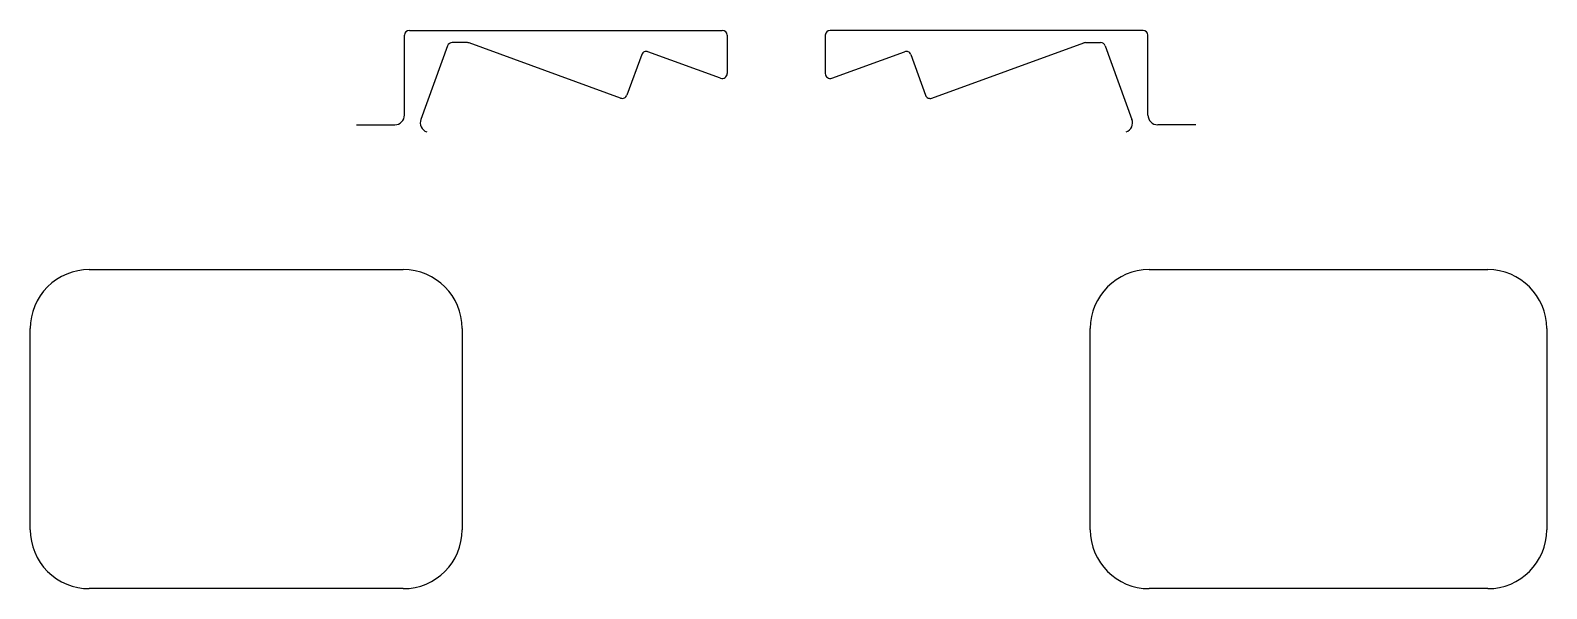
# Model space of a CAD drawing. Extents: x -14 to 295, y -181 to -67.
import ezdxf

# ---------------------------------------------------------------- set-up
doc = ezdxf.new("R2010")
doc.units = 0
doc.layers.add('BLACK', color=7, linetype='CONTINUOUS')

msp = doc.modelspace()

# ---------------------------------------------------------------- linework, layer by layer
at = {"layer": 'BLACK', "linetype": 'CONTINUOUS'}
for p, q in [((62, -84), (62, -67.75)), ((63, -66.75), (126.75, -66.75)), ((127.75, -67.75), (127.75, -75.543366)), ((147.75, -67.75), (147.75, -75.543366)), ((212.5, -66.75), (148.75, -66.75)), ((213.5, -84), (213.5, -67.75)), ((70.777248, -69.907979), (65.326818, -84.882877)), ((74.828031, -69.25), (71.716941, -69.25)), ((106.044346, -80.547629), (75.170057, -69.31028)), ((169.464428, -80.571733), (200.404941, -69.31028)), ((200.746968, -69.25), (203.858059, -69.25)), ((204.797752, -69.907979), (210.248182, -84.882877)), ((110.330451, -71.695479), (107.326051, -79.94998)), ((126.40798, -76.483057), (111.612125, -71.097793)), ((149.09202, -76.483057), (163.887875, -71.097793)), ((165.169549, -71.695479), (168.182722, -79.974084)), ((52.25, -86), (60, -86)), ((223.25, -86), (215.5, -86)), ((-2.25, -115.5), (61.75, -115.5)), ((213.75, -115.5), (282.75, -115.5)), ((-14.25, -168.5), (-14.25, -127.5)), ((73.75, -127.5), (73.75, -168.5)), ((201.75, -168.5), (201.75, -127.5)), ((294.75, -127.5), (294.75, -168.5)), ((61.75, -180.5), (-2.25, -180.5)), ((282.75, -180.5), (213.75, -180.5))]:
    msp.add_line(p, q, dxfattribs=at)
at = {"layer": 'BLACK'}
for centre, radius, start, end in [((63, -67.75), 1, 90, 180), ((126.75, -67.75), 1, 0, 90), ((148.75, -67.75), 1, 90, 180), ((212.5, -67.75), 1, 0, 90), ((71.7169, -70.25), 0.999962, 89.99765087, 159.99915783), ((74.8283, -70.2491), 0.9991, 69.99706493, 90.01542645), ((111.2701, -72.0374), 0.999925, 69.99806051, 160.00448345), ((164.2299, -72.0374), 0.999921, 19.99551655, 110.00193949), ((200.7467, -70.2491), 0.999091, 89.9846309, 110.00304285), ((203.8581, -70.25), 1, 20.00084217, 90.00234913), ((126.75, -75.5434), 1, -110.00069034, 0.00194806), ((148.75, -75.5434), 0.999966, -180.00194806, -69.99930966), ((106.3864, -79.608), 0.999947, -110.00306974, -19.99865421), ((169.1224, -79.6321), 0.999947, -160.0016595, -69.99840856), ((60, -84), 2, -90, 0), ((67.2061, -85.5669), 1.999938, -200.00054624, -109.99709717), ((208.3689, -85.5669), 1.999897, -70.00290283, 20.00054624), ((215.5, -84), 2, -180, -90), ((-2.250002, -127.499998), 11.999998, -270.00000955, -179.99999045), ((61.75, -127.5), 12, 0, 90), ((213.75, -127.5), 12, 90, 180), ((282.75, -127.5), 12, 0, 90), ((-2.250002, -168.500002), 11.999998, -180.00000955, -89.99999045), ((61.75, -168.5), 12, -90, 0), ((213.75, -168.5), 12, -180, -90), ((282.75, -168.5), 12, -90, 0)]:
    msp.add_arc(centre, radius, start, end, dxfattribs=at)

doc.saveas('drawing.dxf')
